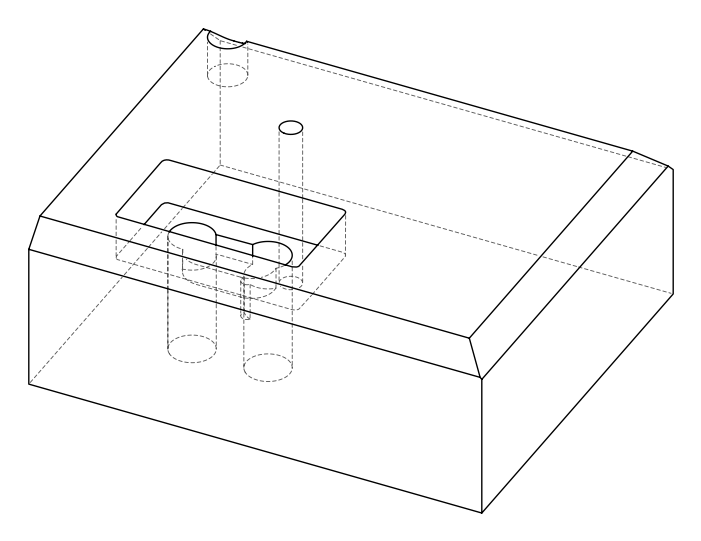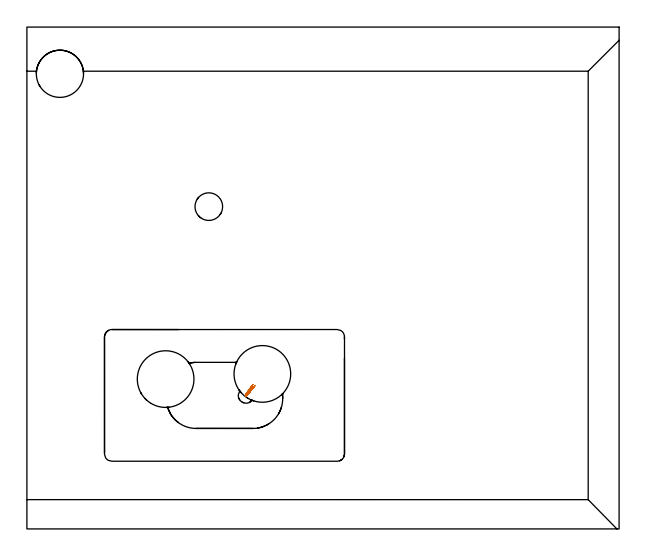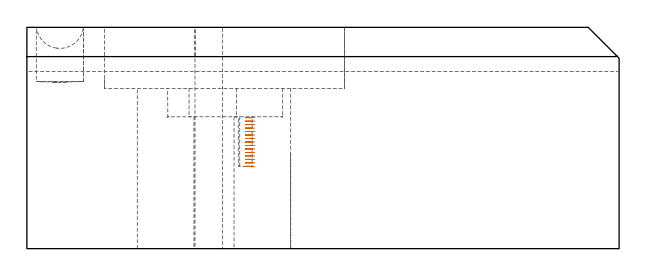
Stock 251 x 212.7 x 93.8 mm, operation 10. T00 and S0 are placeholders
(PLAN: 10 operations, 5 tool changes, 79.6 min)
(1 INDEXABLE_INSERT_DRILL_THROUGH_HOLE_FROM_SOLID | STEP1HOLE | NXT0302_019 | 0.29 min | 42414 mm3)
(2 INDEXABLE_INSERT_DRILL_THROUGH_HOLE_FROM_SOLID_1 | STEP1HOLE_1 | NXT0302_019 | 0.29 min | 42413 mm3)
(3 DRILL_THROUGH_HOLE_FROM_SOLID_MATERIAL | STEP1HOLE_2 | UGT0301_512 | 0.4 min | 10068 mm3)
(4 INDEXABLE_INSERT_DRILL_BLIND_HOLE_FROM_SOLID | STEP1POCKET | NXT0302_011 | 0.1 min | 7243 mm3)
(5 AREA_MILL | FG_CHAMFER_SURFACE | UGT0205_001 | 13.78 min | 43384 mm3)
(6 AREA_MILL_1 | FG_CHAMFER_SURFACE_1 | UGT0205_001 | 9.99 min | 19301 mm3)
(7 AREA_MILL_2 | FG_CHAMFER_SURFACE_2 | UGT0205_001 | 8.07 min | 16331 mm3)
(8 MILL_OPEN_POCKET | POCKET_OPEN | UGT0201_107 | Follow Part, ap 6.25, ae 75% | 1.79 min | 31065 mm3)
(9 MILL_RECTANGULAR_POCKET | POCKET_RECTANGULAR_STRAIGHT | NXT0201_008 | Follow Part, ap 1.5, ae 75% | 44.12 min | 102122 mm3)
(10 MILL_SLOT_ROUND_PART | SLOT_PARTIAL_ROUND | NXT0201_008 | Follow Part, ap 1.5, ae 75% | 0.72 min | 298 mm3)
(TOOL NXT0302_019 | Index. Insert Drill 24mm [880-D2400L25-05] | D24 PA176 FL120 Z2)
(TOOL UGT0301_512 | Carbide Drill 11.7 mm | D11.7 PA118 FL94 Z2)
(TOOL NXT0302_011 | Index. Insert Drill 20mm [880-D2000L25-05] | D20 PA176 FL100 Z2)
(TOOL UGT0205_001 | Chamfer Mill 20 x 3 x 45 deg. | D20 FL50 Z2)
(TOOL UGT0201_107 | End Mill 25 mm | D25 FL25 Z2)
(TOOL NXT0201_008 | ENDMILL 6mm [2P460-0600-NA 1630] | D6 FL26 Z6)
(OP 10 MILL_SLOT_ROUND_PART)
G17 G21 G94 G90
T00 M6
G54
G17 G0 G90 X95.786 Y61.223 S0 M3
G43 Z103.8 H1
Z55.515
G94 G1 X94.06 Y58.77 F250.
X92.655 Y56.773
G3 X93.132 Y56.41 R0.3
G1 X94.676 Y58.302
X96.573 Y60.626
G0 X95.787 Y61.225 Z54.043
G1 X94.06 Y58.771
X92.655 Y56.773
G3 X93.132 Y56.41 R0.3
G1 X94.677 Y58.303
X96.574 Y60.628
G0 X95.787 Y61.225 Z52.57
G1 X94.06 Y58.771
X92.655 Y56.773
G3 X93.132 Y56.41 R0.3
G1 X94.677 Y58.303
X96.574 Y60.628
G0 X95.787 Y61.225 Z51.098
G1 X94.06 Y58.771
X92.655 Y56.773
G3 X93.132 Y56.41 R0.3
G1 X94.677 Y58.303
X96.574 Y60.628
G0 X95.787 Y61.225 Z49.625
G1 X94.06 Y58.771
X92.655 Y56.773
G3 X93.132 Y56.41 R0.3
G1 X94.677 Y58.303
X96.574 Y60.628
G0 X95.787 Y61.225 Z48.153
G1 X94.061 Y58.771
X92.655 Y56.773
G3 X93.132 Y56.41 R0.3
G1 X94.677 Y58.304
X96.574 Y60.628
G0 X95.787 Y61.225 Z46.68
G1 X94.061 Y58.771
X92.655 Y56.773
G3 X93.132 Y56.41 R0.3
G1 X94.677 Y58.304
X96.574 Y60.628
G0 X95.787 Y61.225 Z45.208
G1 X94.06 Y58.771
X92.655 Y56.773
G3 X93.132 Y56.41 R0.3
G1 X94.677 Y58.303
X96.574 Y60.628
G0 X95.787 Y61.225 Z43.735
G1 X94.06 Y58.771
X92.655 Y56.773
G3 X93.132 Y56.41 R0.3
G1 X94.677 Y58.303
X96.574 Y60.628
G0 X95.787 Y61.225 Z42.263
G1 X94.06 Y58.771
X92.655 Y56.773
G3 X93.132 Y56.41 R0.3
G1 X94.677 Y58.303
X96.574 Y60.628
G0 X95.787 Y61.225 Z40.79
G1 X94.061 Y58.772
X92.655 Y56.773
G3 X93.132 Y56.41 R0.3
G1 X94.678 Y58.304
X96.575 Y60.628
G0 X95.787 Y61.225 Z39.318
G1 X94.061 Y58.772
X92.655 Y56.773
G3 X93.132 Y56.41 R0.3
G1 X94.678 Y58.304
X96.575 Y60.628
G0 X95.787 Y61.225 Z37.845
G1 X94.061 Y58.771
X92.655 Y56.773
G3 X93.132 Y56.41 R0.3
G1 X94.678 Y58.304
X96.574 Y60.628
G0 X95.787 Y61.225 Z36.373
G1 X94.06 Y58.771
X92.655 Y56.773
G3 X93.132 Y56.41 R0.3
G1 X94.677 Y58.303
X96.574 Y60.628
G0 X95.787 Y61.225 Z34.9
G1 X94.06 Y58.771
X92.655 Y56.773
G3 X93.132 Y56.41 R0.3
G1 X94.677 Y58.303
X96.574 Y60.628
G0 Z103.8
M5
M2
